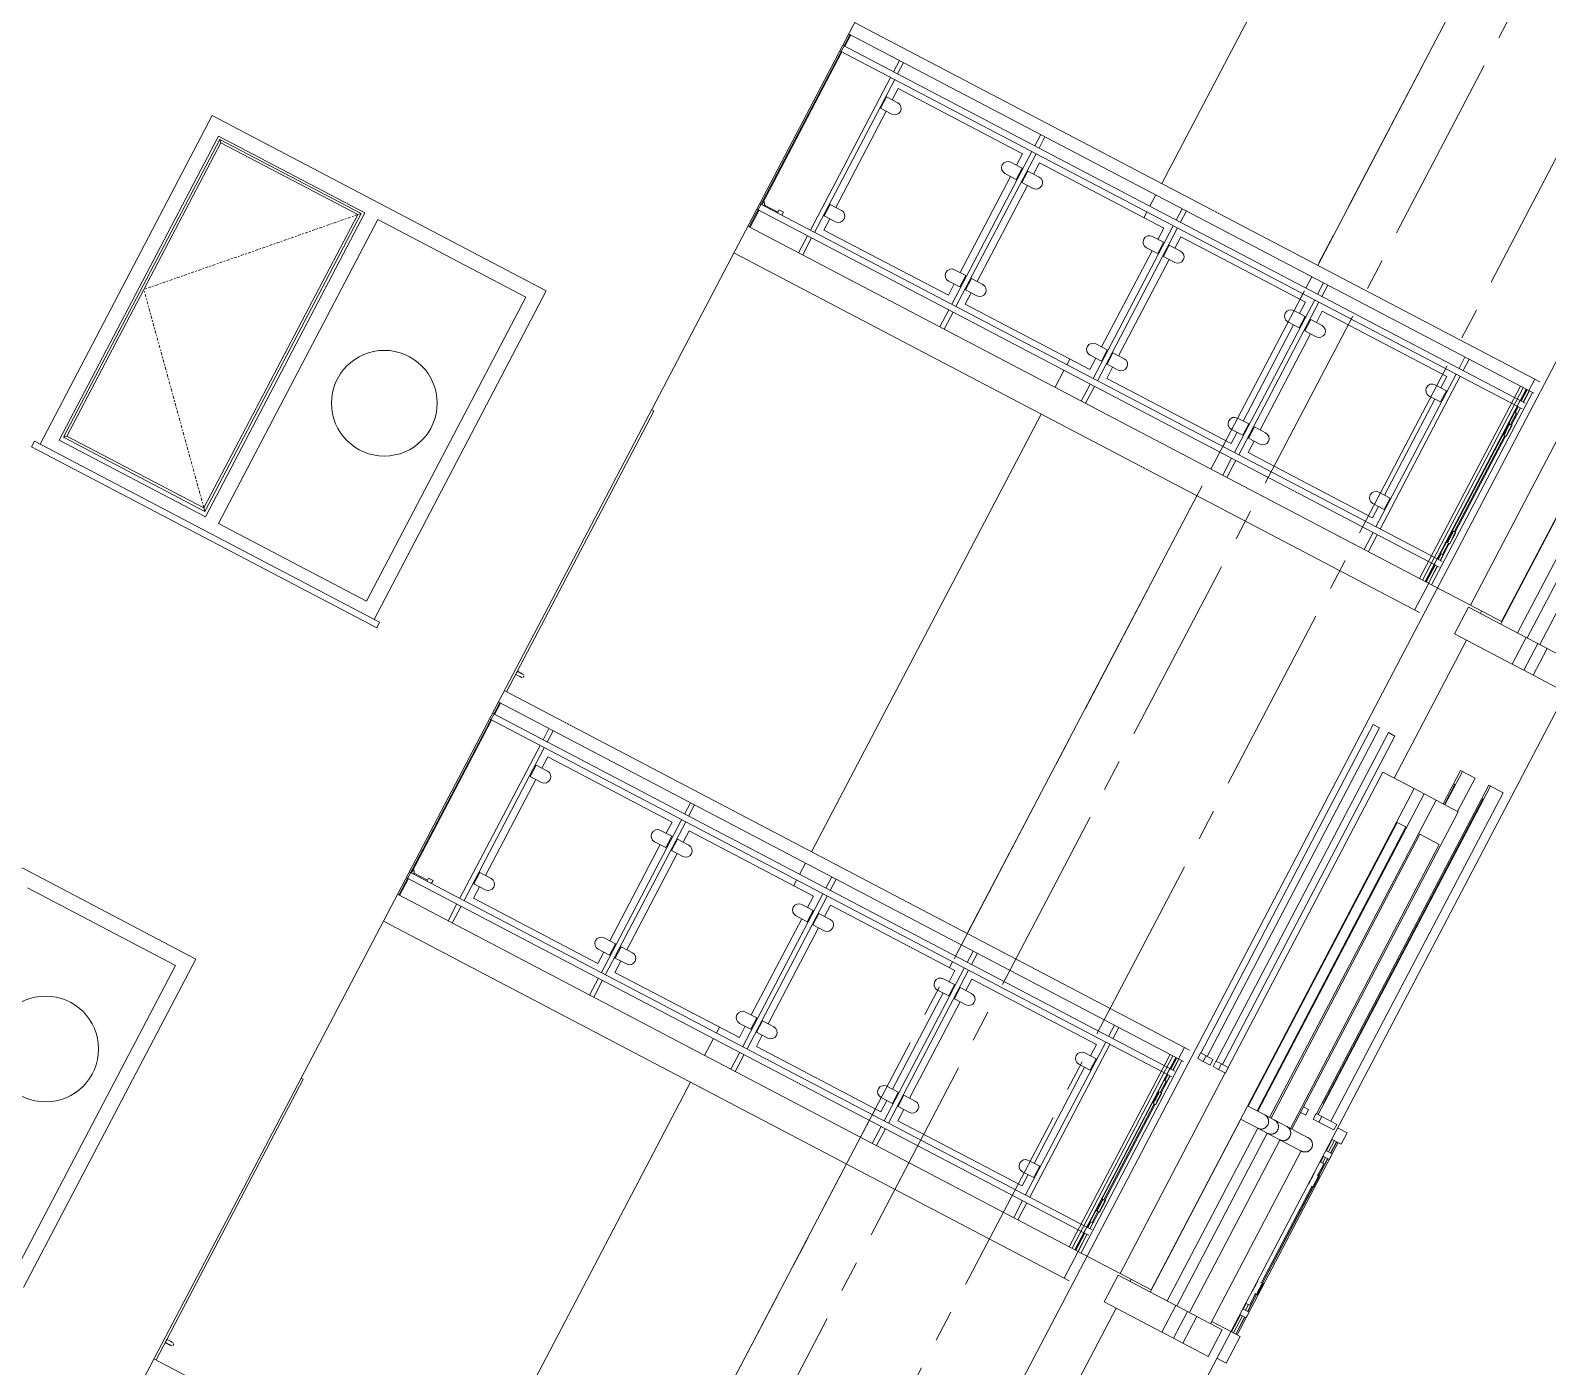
# Model space of a CAD drawing. Header units: millimetres. Extents: x 1373 to 40779, y 1939 to 6439.
# Drawn here: x 4291.3 to 4442.2, y 3747.5 to 3880.4 of the extents above; entities that cross this region are included whole.
import ezdxf

# ---------------------------------------------------------------- set-up
doc = ezdxf.new("R2010")
doc.units = ezdxf.units.MM
doc.linetypes.add('Center', pattern=[3, 1.2, -0.6, 0.6, -0.6])
doc.linetypes.add('IMPORT-CENTER2', pattern=[112.5, 75, -12.5, 12.5, -12.5])
for name, color, linetype, lineweight in [('A-DOOR', 31, 'Continuous', 18), ('A-DOOR-FRAM', 31, 'Continuous', 18), ('A-FLOR', 192, 'Continuous', 30), ('A-FLOR-HRAL', 11, 'Continuous', 18), ('A-GLAZ', 151, 'Continuous', 18), ('A-WALL', 20, 'Continuous', 9), ('HESAPLAMALAR', 2, 'Continuous', 30), ('S-COLS', 52, 'Continuous', 9), ('S-GRID', 252, 'IMPORT-CENTER2', 5)]:
    doc.layers.add(name, color=color, linetype=linetype, lineweight=lineweight)
doc.layers.add('Çember', color=7, linetype='Continuous')

# ---------------------------------------------------------------- blocks, each defined once
blk = doc.blocks.new('STB Stütze - rechteckig - 35-70-2060877-SOL YAN GÖRÜNÜŞ')
at = {"layer": 'S-COLS'}
for p, q in [((-435, 688), (-435, 491.44)), ((-365, 688), (-365, 491.44)), ((-435, 486.36), (-435, 481.28)), ((-365, 486.36), (-365, 481.28)), ((-435, 478.74), (-435, 476.2)), ((-365, 478.74), (-365, 476.2)), ((-435, 412.7), (-435, 410.16)), ((-365, 412.7), (-365, 410.16)), ((-435, 407.62), (-435, 400)), ((-365, 407.62), (-365, 400))]:
    blk.add_line(p, q, dxfattribs=at)
blk = doc.blocks.new('STB Stütze - rechteckig - 35-70-V42-SOL YAN GÖRÜNÜŞ')
at = {"layer": 'S-COLS'}
for p, q in [((-435, 688), (-435, 491.44)), ((-365, 688), (-365, 491.44)), ((-435, 486.36), (-435, 481.28)), ((-365, 486.36), (-365, 481.28)), ((-435, 478.74), (-435, 476.2)), ((-365, 478.74), (-365, 476.2)), ((-435, 412.7), (-435, 410.16)), ((-365, 412.7), (-365, 410.16)), ((-435, 407.62), (-435, 400)), ((-365, 407.62), (-365, 400))]:
    blk.add_line(p, q, dxfattribs=at)
blk = doc.blocks.new('STB Stütze - rechteckig - 35-70-2135510-SOL YAN GÖRÜNÜŞ')
at = {"layer": 'S-COLS'}
for p, q in [((-435, 988), (-435, 791.44)), ((-365, 988), (-365, 791.44)), ((-435, 786.36), (-435, 781.28)), ((-365, 786.36), (-365, 781.28)), ((-435, 778.74), (-435, 776.2)), ((-365, 778.74), (-365, 776.2)), ((-435, 712.7), (-435, 710.16)), ((-365, 712.7), (-365, 710.16)), ((-435, 707.62), (-435, 700)), ((-365, 707.62), (-365, 700))]:
    blk.add_line(p, q, dxfattribs=at)
blk = doc.blocks.new('STB Stütze - rechteckig - 35-70-V61-SOL YAN GÖRÜNÜŞ')
at = {"layer": 'S-COLS'}
for p, q in [((-435, 988), (-435, 791.44)), ((-365, 988), (-365, 791.44)), ((-435, 786.36), (-435, 781.28)), ((-365, 786.36), (-365, 781.28)), ((-435, 778.74), (-435, 776.2)), ((-365, 778.74), (-365, 776.2)), ((-435, 712.7), (-435, 710.16)), ((-365, 712.7), (-365, 710.16)), ((-435, 707.62), (-435, 700)), ((-365, 707.62), (-365, 700))]:
    blk.add_line(p, q, dxfattribs=at)
blk = doc.blocks.new('STB Stütze - rechteckig - 35-70-2138024-SOL YAN GÖRÜNÜŞ')
at = {"layer": 'S-COLS'}
for p, q in [((-435, 388), (-435, 191.44)), ((-365, 388), (-365, 191.44)), ((-435, 186.36), (-435, 181.28)), ((-365, 186.36), (-365, 181.28)), ((-435, 178.74), (-435, 176.2)), ((-365, 178.74), (-365, 176.2)), ((-435, 112.7), (-435, 110.16)), ((-365, 112.7), (-365, 110.16)), ((-435, 107.62), (-435, 100)), ((-365, 107.62), (-365, 100))]:
    blk.add_line(p, q, dxfattribs=at)
blk = doc.blocks.new('STB Stütze - rechteckig - 35-70-V80-SOL YAN GÖRÜNÜŞ')
at = {"layer": 'S-COLS'}
for p, q in [((-435, 388), (-435, 191.44)), ((-365, 388), (-365, 191.44)), ((-435, 186.36), (-435, 181.28)), ((-365, 186.36), (-365, 181.28)), ((-435, 178.74), (-435, 176.2)), ((-365, 178.74), (-365, 176.2)), ((-435, 112.7), (-435, 110.16)), ((-365, 112.7), (-365, 110.16)), ((-435, 107.62), (-435, 100)), ((-365, 107.62), (-365, 100))]:
    blk.add_line(p, q, dxfattribs=at)
blk = doc.blocks.new('A$Cdf2d3065')
at = {"layer": 'A-DOOR'}
for p, q in [((985.73, 1468.95), (983.73, 1468.95)), ((983.73, 1467.63), (983.73, 1468.95)), ((985.73, 1467.63), (985.73, 1468.95)), ((991.48, 1467.95), (985.73, 1467.95)), ((991.48, 1467.95), (991.5, 1467.95)), ((991.48, 1467.69), (991.48, 1467.95)), ((991.5, 1467.95), (991.53, 1467.96)), ((991.53, 1467.96), (991.55, 1467.96)), ((991.55, 1467.96), (991.57, 1467.96)), ((991.57, 1467.96), (991.59, 1467.97)), ((991.59, 1467.97), (991.61, 1467.98)), ((991.61, 1467.98), (991.62, 1467.99)), ((991.62, 1467.99), (991.64, 1467.99)), ((991.64, 1467.99), (991.66, 1468)), ((991.66, 1468), (991.68, 1468.01)), ((991.68, 1468.01), (991.7, 1468.02)), ((991.7, 1468.02), (991.72, 1468.03)), ((991.72, 1468.03), (991.73, 1468.05)), ((991.73, 1468.05), (991.75, 1468.06)), ((991.75, 1468.06), (991.77, 1468.07)), ((991.77, 1468.07), (991.78, 1468.09)), ((991.78, 1468.09), (991.8, 1468.1)), ((991.8, 1468.1), (991.81, 1468.12)), ((991.81, 1468.12), (991.82, 1468.13)), ((991.82, 1468.13), (991.84, 1468.15)), ((991.84, 1468.15), (991.85, 1468.16)), ((991.85, 1468.16), (991.86, 1468.18)), ((991.86, 1468.18), (991.87, 1468.2)), ((991.87, 1468.2), (991.88, 1468.22)), ((991.88, 1468.22), (991.89, 1468.23)), ((991.89, 1468.23), (991.9, 1468.25)), ((991.9, 1468.25), (991.94, 1468.33)), ((991.9, 1468.25), (991.9, 1468.25)), ((991.9, 1468.25), (991.9, 1467.62)), ((991.94, 1468.33), (991.97, 1468.4)), ((991.97, 1468.4), (992.01, 1468.47)), ((992.01, 1468.47), (992.05, 1468.54)), ((992.05, 1468.54), (992.1, 1468.6)), ((992.1, 1468.6), (992.15, 1468.67)), ((992.15, 1468.67), (992.2, 1468.73)), ((992.2, 1468.73), (992.25, 1468.79)), ((992.25, 1468.79), (992.3, 1468.85)), ((992.3, 1468.85), (992.36, 1468.9)), ((992.36, 1468.9), (992.42, 1468.96)), ((992.42, 1468.96), (992.48, 1469.01)), ((992.48, 1469.01), (992.54, 1469.06)), ((992.54, 1469.06), (992.61, 1469.1)), ((992.61, 1469.1), (992.68, 1469.15)), ((992.68, 1469.15), (992.75, 1469.19)), ((990.14, 1258.15), (990.13, 1258.15)), ((990.13, 1258.15), (990.13, 1258.15)), ((990.13, 1256.75), (990.13, 1256.75)), ((990.13, 1256.75), (990.14, 1256.75)), ((990.15, 1258.15), (990.14, 1258.15)), ((990.14, 1258.15), (990.14, 1258.15)), ((990.14, 1256.75), (990.14, 1256.75)), ((990.14, 1256.75), (990.15, 1256.75)), ((990.16, 1258.15), (990.15, 1258.15)), ((990.15, 1258.15), (990.15, 1258.15)), ((990.15, 1256.75), (990.15, 1256.75)), ((990.15, 1256.75), (990.16, 1256.75)), ((990.17, 1258.15), (990.16, 1258.15)), ((990.16, 1256.75), (990.17, 1256.75)), ((990.19, 1258.15), (990.17, 1258.15)), ((990.17, 1256.75), (990.18, 1256.75)), ((990.18, 1256.75), (990.2, 1256.75)), ((990.2, 1258.15), (990.19, 1258.15)), ((990.22, 1258.15), (990.2, 1258.15)), ((990.2, 1256.75), (990.21, 1256.75)), ((990.21, 1256.75), (990.23, 1256.75)), ((990.23, 1258.15), (990.22, 1258.15)), ((990.25, 1258.15), (990.23, 1258.15)), ((990.23, 1256.75), (990.25, 1256.75)), ((990.27, 1258.15), (990.25, 1258.15)), ((990.25, 1256.75), (990.26, 1256.75)), ((990.26, 1256.75), (990.29, 1256.75)), ((990.29, 1258.15), (990.27, 1258.15)), ((990.31, 1258.15), (990.29, 1258.15)), ((990.29, 1256.75), (990.31, 1256.75)), ((990.34, 1258.15), (990.31, 1258.15)), ((990.31, 1256.75), (990.33, 1256.75)), ((990.33, 1256.75), (990.35, 1256.75)), ((990.36, 1258.15), (990.34, 1258.15)), ((990.35, 1256.75), (990.38, 1256.75)), ((990.39, 1258.15), (990.36, 1258.15)), ((990.38, 1256.75), (990.41, 1256.75)), ((990.42, 1258.15), (990.39, 1258.15)), ((990.41, 1256.75), (990.44, 1256.75)), ((990.44, 1258.15), (990.42, 1258.15)), ((990.47, 1258.15), (990.44, 1258.15)), ((990.44, 1256.75), (990.46, 1256.75)), ((990.46, 1256.75), (990.5, 1256.75)), ((990.5, 1258.15), (990.47, 1258.15)), ((990.54, 1258.15), (990.5, 1258.15)), ((990.5, 1256.75), (990.53, 1256.75)), ((990.53, 1256.75), (990.56, 1256.75)), ((990.57, 1258.15), (990.54, 1258.15)), ((990.56, 1256.75), (990.59, 1256.75)), ((990.6, 1258.15), (990.57, 1258.15)), ((990.59, 1256.75), (990.63, 1256.75)), ((990.64, 1258.15), (990.6, 1258.15)), ((990.63, 1256.75), (990.66, 1256.75)), ((990.67, 1258.15), (990.64, 1258.15)), ((990.66, 1256.75), (990.7, 1256.75)), ((990.71, 1258.15), (990.67, 1258.15)), ((990.7, 1256.75), (990.73, 1256.75)), ((990.74, 1258.15), (990.71, 1258.15)), ((990.73, 1256.75), (990.77, 1256.75)), ((990.78, 1258.15), (990.74, 1258.15)), ((990.77, 1256.75), (990.81, 1256.75)), ((990.82, 1258.15), (990.78, 1258.15)), ((990.81, 1256.75), (990.85, 1256.75)), ((990.86, 1258.15), (990.82, 1258.15)), ((990.85, 1256.75), (990.88, 1256.75)), ((990.89, 1258.15), (990.86, 1258.15)), ((990.88, 1256.75), (990.92, 1256.75)), ((990.93, 1258.15), (990.89, 1258.15)), ((990.92, 1256.75), (990.96, 1256.75)), ((990.97, 1258.15), (990.93, 1258.15)), ((990.96, 1256.75), (991, 1256.75)), ((991.01, 1258.15), (990.97, 1258.15)), ((991, 1256.75), (991.04, 1256.75)), ((991.05, 1258.15), (991.01, 1258.15)), ((991.04, 1256.75), (991.08, 1256.75)), ((991.09, 1258.15), (991.05, 1258.15)), ((991.08, 1256.75), (991.12, 1256.75)), ((991.13, 1258.15), (991.09, 1258.15)), ((991.12, 1256.75), (991.13, 1256.75)), ((992.63, 1258.15), (991.13, 1258.15)), ((991.13, 1256.75), (992.63, 1256.75)), ((992.63, 1258.67), (992.63, 1257.45)), ((992.63, 1257.45), (992.63, 1256.23)), ((985.73, 1168.95), (983.73, 1168.95)), ((983.73, 1167.63), (983.73, 1168.95)), ((985.73, 1167.63), (985.73, 1168.95)), ((991.48, 1167.95), (985.73, 1167.95)), ((991.48, 1167.95), (991.5, 1167.95)), ((991.48, 1167.69), (991.48, 1167.95)), ((991.5, 1167.95), (991.53, 1167.96)), ((991.53, 1167.96), (991.55, 1167.96)), ((991.55, 1167.96), (991.57, 1167.96)), ((991.57, 1167.96), (991.59, 1167.97)), ((991.59, 1167.97), (991.61, 1167.98)), ((991.61, 1167.98), (991.62, 1167.99)), ((991.62, 1167.99), (991.64, 1167.99)), ((991.64, 1167.99), (991.66, 1168)), ((991.66, 1168), (991.68, 1168.01)), ((991.68, 1168.01), (991.7, 1168.02)), ((991.7, 1168.02), (991.72, 1168.03)), ((991.72, 1168.03), (991.73, 1168.05)), ((991.73, 1168.05), (991.75, 1168.06)), ((991.75, 1168.06), (991.77, 1168.07)), ((991.77, 1168.07), (991.78, 1168.09)), ((991.78, 1168.09), (991.8, 1168.1)), ((991.8, 1168.1), (991.81, 1168.12)), ((991.81, 1168.12), (991.82, 1168.13)), ((991.82, 1168.13), (991.84, 1168.15)), ((991.84, 1168.15), (991.85, 1168.16)), ((991.85, 1168.16), (991.86, 1168.18)), ((991.86, 1168.18), (991.87, 1168.2)), ((991.87, 1168.2), (991.88, 1168.22)), ((991.88, 1168.22), (991.89, 1168.23)), ((991.89, 1168.23), (991.9, 1168.25)), ((991.9, 1168.25), (991.94, 1168.33)), ((991.9, 1168.25), (991.9, 1168.25)), ((991.9, 1168.25), (991.9, 1167.62)), ((991.94, 1168.33), (991.97, 1168.4)), ((991.97, 1168.4), (992.01, 1168.47)), ((992.01, 1168.47), (992.05, 1168.54)), ((992.05, 1168.54), (992.1, 1168.6)), ((992.1, 1168.6), (992.15, 1168.67)), ((992.15, 1168.67), (992.2, 1168.73)), ((992.2, 1168.73), (992.25, 1168.79)), ((992.25, 1168.79), (992.3, 1168.85)), ((992.3, 1168.85), (992.36, 1168.9)), ((992.36, 1168.9), (992.42, 1168.96)), ((992.42, 1168.96), (992.48, 1169.01)), ((992.48, 1169.01), (992.54, 1169.06)), ((992.54, 1169.06), (992.61, 1169.1)), ((992.61, 1169.1), (992.68, 1169.15)), ((992.68, 1169.15), (992.75, 1169.19)), ((990.14, 958.15), (990.13, 958.15)), ((990.13, 958.15), (990.13, 958.15)), ((990.13, 956.75), (990.13, 956.75)), ((990.13, 956.75), (990.14, 956.75)), ((990.15, 958.15), (990.14, 958.15)), ((990.14, 958.15), (990.14, 958.15)), ((990.14, 956.75), (990.14, 956.75)), ((990.14, 956.75), (990.15, 956.75)), ((990.16, 958.15), (990.15, 958.15)), ((990.15, 958.15), (990.15, 958.15)), ((990.15, 956.75), (990.15, 956.75)), ((990.15, 956.75), (990.16, 956.75)), ((990.17, 958.15), (990.16, 958.15)), ((990.16, 956.75), (990.17, 956.75)), ((990.19, 958.15), (990.17, 958.15)), ((990.17, 956.75), (990.18, 956.75)), ((990.18, 956.75), (990.2, 956.75)), ((990.2, 958.15), (990.19, 958.15)), ((990.22, 958.15), (990.2, 958.15)), ((990.2, 956.75), (990.21, 956.75)), ((990.21, 956.75), (990.23, 956.75)), ((990.23, 958.15), (990.22, 958.15)), ((990.25, 958.15), (990.23, 958.15)), ((990.23, 956.75), (990.25, 956.75)), ((990.27, 958.15), (990.25, 958.15)), ((990.25, 956.75), (990.26, 956.75)), ((990.26, 956.75), (990.29, 956.75)), ((990.29, 958.15), (990.27, 958.15)), ((990.31, 958.15), (990.29, 958.15)), ((990.29, 956.75), (990.31, 956.75)), ((990.34, 958.15), (990.31, 958.15)), ((990.31, 956.75), (990.33, 956.75)), ((990.33, 956.75), (990.35, 956.75)), ((990.36, 958.15), (990.34, 958.15)), ((990.35, 956.75), (990.38, 956.75)), ((990.39, 958.15), (990.36, 958.15)), ((990.38, 956.75), (990.41, 956.75)), ((990.42, 958.15), (990.39, 958.15)), ((990.41, 956.75), (990.44, 956.75)), ((990.44, 958.15), (990.42, 958.15)), ((990.47, 958.15), (990.44, 958.15)), ((990.44, 956.75), (990.46, 956.75)), ((990.46, 956.75), (990.5, 956.75)), ((990.5, 958.15), (990.47, 958.15)), ((990.54, 958.15), (990.5, 958.15)), ((990.5, 956.75), (990.53, 956.75)), ((990.53, 956.75), (990.56, 956.75)), ((990.57, 958.15), (990.54, 958.15)), ((990.56, 956.75), (990.59, 956.75)), ((990.6, 958.15), (990.57, 958.15)), ((990.59, 956.75), (990.63, 956.75)), ((990.64, 958.15), (990.6, 958.15)), ((990.63, 956.75), (990.66, 956.75)), ((990.67, 958.15), (990.64, 958.15)), ((990.66, 956.75), (990.7, 956.75)), ((990.71, 958.15), (990.67, 958.15)), ((990.7, 956.75), (990.73, 956.75)), ((990.74, 958.15), (990.71, 958.15)), ((990.73, 956.75), (990.77, 956.75)), ((990.78, 958.15), (990.74, 958.15)), ((990.77, 956.75), (990.81, 956.75)), ((990.82, 958.15), (990.78, 958.15)), ((990.81, 956.75), (990.85, 956.75)), ((990.86, 958.15), (990.82, 958.15)), ((990.85, 956.75), (990.88, 956.75)), ((990.89, 958.15), (990.86, 958.15)), ((990.88, 956.75), (990.92, 956.75)), ((990.93, 958.15), (990.89, 958.15)), ((990.92, 956.75), (990.96, 956.75)), ((990.97, 958.15), (990.93, 958.15)), ((990.96, 956.75), (991, 956.75)), ((991.01, 958.15), (990.97, 958.15)), ((991, 956.75), (991.04, 956.75)), ((991.05, 958.15), (991.01, 958.15)), ((991.04, 956.75), (991.08, 956.75)), ((991.09, 958.15), (991.05, 958.15)), ((991.08, 956.75), (991.12, 956.75)), ((991.13, 958.15), (991.09, 958.15)), ((991.12, 956.75), (991.13, 956.75)), ((992.63, 958.15), (991.13, 958.15)), ((991.13, 956.75), (992.63, 956.75)), ((992.63, 958.67), (992.63, 957.45)), ((992.63, 957.45), (992.63, 956.23))]:
    blk.add_line(p, q, dxfattribs=at)
for centre, start, end in [((990.13, 1257.45), 150, 180), ((990.13, 1257.45), 180, 210), ((990.13, 1257.45), 75, 120), ((990.13, 1257.45), 240, 285), ((990.13, 957.45), 150, 180), ((990.13, 957.45), 180, 210), ((990.13, 957.45), 75, 120), ((990.13, 957.45), 240, 285)]:
    blk.add_arc(centre, 0.7, start, end, dxfattribs=at)
at = {"layer": 'A-DOOR-FRAM'}
for p, q in [((992.73, 1538.73), (992.73, 1543.81)), ((992.73, 1467.61), (992.73, 1536.19)), ((992.73, 1457.45), (992.73, 1465.07)), ((992.73, 1248.89), (992.73, 1374.95)), ((993.73, 1374.95), (992.73, 1374.95)), ((992.73, 1238.73), (992.73, 1243.81)), ((992.73, 1167.61), (992.73, 1236.19)), ((992.73, 1157.45), (992.73, 1165.07)), ((992.73, 948.89), (992.73, 1074.95)), ((993.73, 1074.95), (992.73, 1074.95))]:
    blk.add_line(p, q, dxfattribs=at)
at = {"layer": 'A-FLOR', "color": 1, "lineweight": 20}
for p, q in [((685.76, 1457.45), (993.73, 1457.45)), ((687.98, 1457.45), (687.98, 1445.45)), ((993.73, 1445.45), (685.76, 1445.45)), ((615.21, 1157.45), (619.49, 1157.45)), ((615.21, 1157.45), (615.21, 1145.45)), ((685.76, 1157.45), (993.73, 1157.45)), ((687.98, 1157.45), (687.98, 1145.45)), ((619.49, 1145.45), (615.21, 1145.45)), ((993.73, 1145.45), (685.76, 1145.45))]:
    blk.add_line(p, q, dxfattribs=at)
at = {"layer": 'A-FLOR-HRAL'}
for p, q in [((686.01, 1548.89), (688.28, 1548.89)), ((688.28, 1543.81), (688.28, 1548.89)), ((688.28, 1548.89), (993.73, 1548.89)), ((686.01, 1543.81), (688.28, 1543.81)), ((686.7, 1457.45), (686.7, 1543.81)), ((687.28, 1538.73), (689.5, 1538.73)), ((688.06, 1543.81), (688.06, 1538.73)), ((688.1, 1538.73), (688.1, 1543.81)), ((688.28, 1543.81), (993.73, 1543.81)), ((689.31, 1543.81), (689.31, 1538.73)), ((689.35, 1538.73), (689.35, 1543.81)), ((689.5, 1457.45), (689.5, 1543.81)), ((689.52, 1536.19), (689.52, 1538.73)), ((689.52, 1538.73), (993.73, 1538.73)), ((690.79, 1457.45), (690.79, 1543.81)), ((692.04, 1543.81), (692.04, 1457.45)), ((715.07, 1543.81), (715.07, 1538.73)), ((716.97, 1538.73), (716.97, 1543.81)), ((778.57, 1543.81), (778.57, 1538.73)), ((780.47, 1538.73), (780.47, 1543.81)), ((842.07, 1543.81), (842.07, 1538.73)), ((843.97, 1538.73), (843.97, 1543.81)), ((905.57, 1543.81), (905.57, 1538.73)), ((907.47, 1538.73), (907.47, 1543.81)), ((969.07, 1543.81), (969.07, 1538.73)), ((970.97, 1538.73), (970.97, 1543.81)), ((993.05, 1457.45), (993.05, 1543.81)), ((687.28, 1536.19), (689.5, 1536.19)), ((688.06, 1536.19), (688.06, 1528.57)), ((688.1, 1528.57), (688.1, 1536.19)), ((688.47, 1533.65), (689.31, 1533.65)), ((688.47, 1528.57), (688.47, 1533.65)), ((689.31, 1536.19), (689.31, 1467.61)), ((689.35, 1467.61), (689.35, 1536.19)), ((689.52, 1536.19), (993.73, 1536.19)), ((715.07, 1536.19), (715.07, 1467.61)), ((716.97, 1467.61), (716.97, 1536.19)), ((719.83, 1533.65), (775.71, 1533.65)), ((719.83, 1528.57), (719.83, 1533.65)), ((775.71, 1533.65), (775.71, 1528.57)), ((778.57, 1536.19), (778.57, 1467.61)), ((780.47, 1467.61), (780.47, 1536.19)), ((783.33, 1533.65), (839.21, 1533.65)), ((783.33, 1528.57), (783.33, 1533.65)), ((839.21, 1533.65), (839.21, 1528.57)), ((842.07, 1536.19), (842.07, 1467.61)), ((843.97, 1467.61), (843.97, 1536.19)), ((846.83, 1533.65), (902.71, 1533.65)), ((846.83, 1528.57), (846.83, 1533.65)), ((902.71, 1533.65), (902.71, 1528.57)), ((905.57, 1536.19), (905.57, 1467.61)), ((907.47, 1467.61), (907.47, 1536.19)), ((910.33, 1533.65), (966.21, 1533.65)), ((910.33, 1528.57), (910.33, 1533.65)), ((966.21, 1533.65), (966.21, 1528.57)), ((969.07, 1536.19), (969.07, 1467.61)), ((970.97, 1467.61), (970.97, 1536.19)), ((687.79, 1523.49), (687.79, 1528.57)), ((687.79, 1528.57), (687.89, 1528.57)), ((687.89, 1528.57), (688.57, 1528.57)), ((688.89, 1528.57), (688.99, 1528.57)), ((688.99, 1528.57), (688.99, 1523.49)), ((689.31, 1528.57), (688.99, 1528.57)), ((717.29, 1523.49), (717.29, 1528.57)), ((717.29, 1528.57), (722.37, 1528.57)), ((773.17, 1528.57), (778.25, 1528.57)), ((778.25, 1528.57), (778.25, 1523.49)), ((780.79, 1523.49), (780.79, 1528.57)), ((780.79, 1528.57), (785.87, 1528.57)), ((836.67, 1528.57), (841.75, 1528.57)), ((841.75, 1528.57), (841.75, 1523.49)), ((844.29, 1523.49), (844.29, 1528.57)), ((844.29, 1528.57), (849.37, 1528.57)), ((900.17, 1528.57), (905.25, 1528.57)), ((905.25, 1528.57), (905.25, 1523.49)), ((907.79, 1523.49), (907.79, 1528.57)), ((907.79, 1528.57), (912.87, 1528.57)), ((963.67, 1528.57), (968.75, 1528.57)), ((968.75, 1528.57), (968.75, 1523.49)), ((687.89, 1523.49), (687.79, 1523.49)), ((688.57, 1523.49), (687.89, 1523.49)), ((688.06, 1523.5), (688.06, 1480.31)), ((688.1, 1480.31), (688.1, 1523.5)), ((688.47, 1480.31), (688.47, 1523.49)), ((688.99, 1523.49), (688.89, 1523.49)), ((689.31, 1523.49), (688.99, 1523.49)), ((722.37, 1523.49), (717.29, 1523.49)), ((719.83, 1480.31), (719.83, 1523.49)), ((778.25, 1523.49), (773.17, 1523.49)), ((775.71, 1523.49), (775.71, 1480.31)), ((785.87, 1523.49), (780.79, 1523.49)), ((783.33, 1480.31), (783.33, 1523.49)), ((841.75, 1523.49), (836.67, 1523.49)), ((839.21, 1523.49), (839.21, 1480.31)), ((849.37, 1523.49), (844.29, 1523.49)), ((846.83, 1480.31), (846.83, 1523.49)), ((905.25, 1523.49), (900.17, 1523.49)), ((902.71, 1523.49), (902.71, 1480.31)), ((912.87, 1523.49), (907.79, 1523.49)), ((910.33, 1480.31), (910.33, 1523.49)), ((968.75, 1523.49), (963.67, 1523.49)), ((966.21, 1523.49), (966.21, 1480.31)), ((687.79, 1475.23), (687.79, 1480.31)), ((687.79, 1480.31), (687.89, 1480.31)), ((687.89, 1480.31), (688.57, 1480.31)), ((688.89, 1480.31), (688.99, 1480.31)), ((688.99, 1480.31), (688.99, 1475.23)), ((689.31, 1480.31), (688.99, 1480.31)), ((717.29, 1475.23), (717.29, 1480.31)), ((717.29, 1480.31), (722.37, 1480.31)), ((773.17, 1480.31), (778.25, 1480.31)), ((778.25, 1480.31), (778.25, 1475.23)), ((780.79, 1475.23), (780.79, 1480.31)), ((780.79, 1480.31), (785.87, 1480.31)), ((836.67, 1480.31), (841.75, 1480.31)), ((841.75, 1480.31), (841.75, 1475.23)), ((844.29, 1475.23), (844.29, 1480.31)), ((844.29, 1480.31), (849.37, 1480.31)), ((900.17, 1480.31), (905.25, 1480.31)), ((905.25, 1480.31), (905.25, 1475.23)), ((907.79, 1475.23), (907.79, 1480.31)), ((907.79, 1480.31), (912.87, 1480.31)), ((963.67, 1480.31), (968.75, 1480.31)), ((968.75, 1480.31), (968.75, 1475.23)), ((687.89, 1475.23), (687.79, 1475.23)), ((688.57, 1475.23), (687.89, 1475.23)), ((688.06, 1475.24), (688.06, 1467.61)), ((688.1, 1467.61), (688.1, 1475.24)), ((688.47, 1470.15), (688.47, 1475.23)), ((688.99, 1475.23), (688.89, 1475.23)), ((689.31, 1475.23), (688.99, 1475.23)), ((722.37, 1475.23), (717.29, 1475.23)), ((719.83, 1470.15), (719.83, 1475.23)), ((778.25, 1475.23), (773.17, 1475.23)), ((775.71, 1475.23), (775.71, 1470.15)), ((785.87, 1475.23), (780.79, 1475.23)), ((783.33, 1470.15), (783.33, 1475.23)), ((841.75, 1475.23), (836.67, 1475.23)), ((839.21, 1475.23), (839.21, 1470.15)), ((849.37, 1475.23), (844.29, 1475.23)), ((846.83, 1470.15), (846.83, 1475.23)), ((905.25, 1475.23), (900.17, 1475.23)), ((902.71, 1475.23), (902.71, 1470.15)), ((912.87, 1475.23), (907.79, 1475.23)), ((910.33, 1470.15), (910.33, 1475.23)), ((968.75, 1475.23), (963.67, 1475.23)), ((966.21, 1475.23), (966.21, 1470.15)), ((687.28, 1467.61), (689.52, 1467.61)), ((689.31, 1470.15), (688.47, 1470.15)), ((689.52, 1465.07), (689.52, 1467.61)), ((689.52, 1467.61), (993.73, 1467.61)), ((775.71, 1470.15), (719.83, 1470.15)), ((839.21, 1470.15), (783.33, 1470.15)), ((902.71, 1470.15), (846.83, 1470.15)), ((966.21, 1470.15), (910.33, 1470.15)), ((687.28, 1465.07), (689.51, 1465.07)), ((688.06, 1465.07), (688.06, 1457.45)), ((688.1, 1457.45), (688.1, 1465.07)), ((689.31, 1465.07), (689.31, 1457.45)), ((689.35, 1457.45), (689.35, 1465.07)), ((689.52, 1465.07), (993.73, 1465.07)), ((715.07, 1465.07), (715.07, 1457.45)), ((716.97, 1457.45), (716.97, 1465.07)), ((778.57, 1465.07), (778.57, 1457.45)), ((780.47, 1457.45), (780.47, 1465.07)), ((842.07, 1465.07), (842.07, 1457.45)), ((843.97, 1457.45), (843.97, 1465.07)), ((905.57, 1465.07), (905.57, 1457.45)), ((907.47, 1457.45), (907.47, 1465.07)), ((969.07, 1465.07), (969.07, 1457.45)), ((970.97, 1457.45), (970.97, 1465.07)), ((615.21, 1248.89), (619.49, 1248.89)), ((615.21, 1248.89), (615.21, 1243.81)), ((615.21, 1243.81), (619.49, 1243.81)), ((616.58, 1243.81), (616.58, 1157.45)), ((617.21, 1238.73), (617.21, 1243.81)), ((617.29, 1243.81), (617.29, 1238.73)), ((619.2, 1238.73), (619.2, 1243.81)), ((686.01, 1248.89), (688.28, 1248.89)), ((686.01, 1243.81), (688.28, 1243.81)), ((686.7, 1157.45), (686.7, 1243.81)), ((688.06, 1243.81), (688.06, 1238.73)), ((688.1, 1238.73), (688.1, 1243.81)), ((688.28, 1243.81), (688.28, 1248.89)), ((688.28, 1248.89), (993.73, 1248.89)), ((688.28, 1243.81), (993.73, 1243.81)), ((689.31, 1243.81), (689.31, 1238.73)), ((689.35, 1238.73), (689.35, 1243.81)), ((689.5, 1157.45), (689.5, 1243.81)), ((690.79, 1157.45), (690.79, 1243.81)), ((692.04, 1243.81), (692.04, 1157.45)), ((715.07, 1243.81), (715.07, 1238.73)), ((716.97, 1238.73), (716.97, 1243.81)), ((778.57, 1243.81), (778.57, 1238.73)), ((780.47, 1238.73), (780.47, 1243.81)), ((842.07, 1243.81), (842.07, 1238.73)), ((843.97, 1238.73), (843.97, 1243.81)), ((905.57, 1243.81), (905.57, 1238.73)), ((907.47, 1238.73), (907.47, 1243.81)), ((969.07, 1243.81), (969.07, 1238.73)), ((970.97, 1238.73), (970.97, 1243.81)), ((993.05, 1157.45), (993.05, 1243.81)), ((616.53, 1238.73), (619.49, 1238.73)), ((616.53, 1238.73), (616.53, 1236.19)), ((687.28, 1238.73), (689.5, 1238.73)), ((689.52, 1236.19), (689.52, 1238.73)), ((689.52, 1238.73), (993.73, 1238.73)), ((616.53, 1236.19), (619.49, 1236.19)), ((617.21, 1228.57), (617.21, 1236.19)), ((617.29, 1236.19), (617.29, 1228.57)), ((619.49, 1233.65), (617.73, 1233.65)), ((617.73, 1233.65), (617.73, 1228.57)), ((619.2, 1233.65), (619.2, 1236.19)), ((687.28, 1236.19), (689.5, 1236.19)), ((688.06, 1236.19), (688.06, 1228.57)), ((688.1, 1228.57), (688.1, 1236.19)), ((688.47, 1233.65), (689.31, 1233.65)), ((688.47, 1228.57), (688.47, 1233.65)), ((689.31, 1236.19), (689.31, 1167.61)), ((689.35, 1167.61), (689.35, 1236.19)), ((689.52, 1236.19), (993.73, 1236.19)), ((715.07, 1236.19), (715.07, 1167.61)), ((716.97, 1167.61), (716.97, 1236.19)), ((719.83, 1233.65), (775.71, 1233.65)), ((719.83, 1228.57), (719.83, 1233.65)), ((775.71, 1233.65), (775.71, 1228.57)), ((778.57, 1236.19), (778.57, 1167.61)), ((780.47, 1167.61), (780.47, 1236.19)), ((783.33, 1233.65), (839.21, 1233.65)), ((783.33, 1228.57), (783.33, 1233.65)), ((839.21, 1233.65), (839.21, 1228.57)), ((842.07, 1236.19), (842.07, 1167.61)), ((843.97, 1167.61), (843.97, 1236.19)), ((846.83, 1233.65), (902.71, 1233.65)), ((846.83, 1228.57), (846.83, 1233.65)), ((902.71, 1233.65), (902.71, 1228.57)), ((905.57, 1236.19), (905.57, 1167.61)), ((907.47, 1167.61), (907.47, 1236.19)), ((910.33, 1233.65), (966.21, 1233.65)), ((910.33, 1228.57), (910.33, 1233.65)), ((966.21, 1233.65), (966.21, 1228.57)), ((969.07, 1236.19), (969.07, 1167.61)), ((970.97, 1167.61), (970.97, 1236.19)), ((617.21, 1228.57), (616.99, 1228.57)), ((616.99, 1228.57), (616.99, 1223.49)), ((617.96, 1228.57), (617.21, 1228.57)), ((617.29, 1227.83), (617.29, 1227.47)), ((687.79, 1223.49), (687.79, 1228.57)), ((687.79, 1228.57), (687.89, 1228.57)), ((687.89, 1228.57), (688.57, 1228.57)), ((688.89, 1228.57), (688.99, 1228.57)), ((688.99, 1228.57), (688.99, 1223.49)), ((689.31, 1228.57), (688.99, 1228.57)), ((717.29, 1223.49), (717.29, 1228.57)), ((717.29, 1228.57), (722.37, 1228.57)), ((773.17, 1228.57), (778.25, 1228.57)), ((778.25, 1228.57), (778.25, 1223.49)), ((780.79, 1223.49), (780.79, 1228.57)), ((780.79, 1228.57), (785.87, 1228.57)), ((836.67, 1228.57), (841.75, 1228.57)), ((841.75, 1228.57), (841.75, 1223.49)), ((844.29, 1223.49), (844.29, 1228.57)), ((844.29, 1228.57), (849.37, 1228.57)), ((900.17, 1228.57), (905.25, 1228.57)), ((905.25, 1228.57), (905.25, 1223.49)), ((907.79, 1223.49), (907.79, 1228.57)), ((907.79, 1228.57), (912.87, 1228.57)), ((963.67, 1228.57), (968.75, 1228.57)), ((968.75, 1228.57), (968.75, 1223.49)), ((616.99, 1223.49), (617.21, 1223.49)), ((617.21, 1180.31), (617.21, 1223.49)), ((617.21, 1223.49), (617.96, 1223.49)), ((617.29, 1223.49), (617.29, 1180.31)), ((617.73, 1223.49), (617.73, 1180.31)), ((687.89, 1223.49), (687.79, 1223.49)), ((688.57, 1223.49), (687.89, 1223.49)), ((688.06, 1223.5), (688.06, 1180.31)), ((688.1, 1180.31), (688.1, 1223.5)), ((688.47, 1180.31), (688.47, 1223.49)), ((688.99, 1223.49), (688.89, 1223.49)), ((689.31, 1223.49), (688.99, 1223.49)), ((722.37, 1223.49), (717.29, 1223.49)), ((719.83, 1180.31), (719.83, 1223.49)), ((778.25, 1223.49), (773.17, 1223.49)), ((775.71, 1223.49), (775.71, 1180.31)), ((785.87, 1223.49), (780.79, 1223.49)), ((783.33, 1180.31), (783.33, 1223.49)), ((841.75, 1223.49), (836.67, 1223.49)), ((839.21, 1223.49), (839.21, 1180.31)), ((849.37, 1223.49), (844.29, 1223.49)), ((846.83, 1180.31), (846.83, 1223.49)), ((905.25, 1223.49), (900.17, 1223.49)), ((902.71, 1223.49), (902.71, 1180.31)), ((912.87, 1223.49), (907.79, 1223.49)), ((910.33, 1180.31), (910.33, 1223.49)), ((968.75, 1223.49), (963.67, 1223.49)), ((966.21, 1223.49), (966.21, 1180.31)), ((617.21, 1180.31), (616.99, 1180.31)), ((616.99, 1180.31), (616.99, 1175.23)), ((617.96, 1180.31), (617.21, 1180.31)), ((617.29, 1179.57), (617.29, 1178.85)), ((687.79, 1175.23), (687.79, 1180.31)), ((687.79, 1180.31), (687.89, 1180.31)), ((687.89, 1180.31), (688.57, 1180.31)), ((688.89, 1180.31), (688.99, 1180.31)), ((688.99, 1180.31), (688.99, 1175.23)), ((689.31, 1180.31), (688.99, 1180.31)), ((717.29, 1175.23), (717.29, 1180.31)), ((717.29, 1180.31), (722.37, 1180.31)), ((773.17, 1180.31), (778.25, 1180.31)), ((778.25, 1180.31), (778.25, 1175.23)), ((780.79, 1175.23), (780.79, 1180.31)), ((780.79, 1180.31), (785.87, 1180.31)), ((836.67, 1180.31), (841.75, 1180.31)), ((841.75, 1180.31), (841.75, 1175.23)), ((844.29, 1175.23), (844.29, 1180.31)), ((844.29, 1180.31), (849.37, 1180.31)), ((900.17, 1180.31), (905.25, 1180.31)), ((905.25, 1180.31), (905.25, 1175.23)), ((907.79, 1175.23), (907.79, 1180.31)), ((907.79, 1180.31), (912.87, 1180.31)), ((963.67, 1180.31), (968.75, 1180.31)), ((968.75, 1180.31), (968.75, 1175.23)), ((616.99, 1175.23), (617.21, 1175.23)), ((617.21, 1167.61), (617.21, 1175.23)), ((617.21, 1175.23), (617.96, 1175.23)), ((617.29, 1176.39), (617.29, 1175.97)), ((617.29, 1175.23), (617.29, 1167.61)), ((617.73, 1175.23), (617.73, 1170.15)), ((687.89, 1175.23), (687.79, 1175.23)), ((688.57, 1175.23), (687.89, 1175.23)), ((688.06, 1175.24), (688.06, 1167.61)), ((688.1, 1167.61), (688.1, 1175.24)), ((688.47, 1170.15), (688.47, 1175.23)), ((688.99, 1175.23), (688.89, 1175.23)), ((689.31, 1175.23), (688.99, 1175.23)), ((722.37, 1175.23), (717.29, 1175.23)), ((719.83, 1170.15), (719.83, 1175.23)), ((778.25, 1175.23), (773.17, 1175.23)), ((775.71, 1175.23), (775.71, 1170.15)), ((785.87, 1175.23), (780.79, 1175.23)), ((783.33, 1170.15), (783.33, 1175.23)), ((841.75, 1175.23), (836.67, 1175.23)), ((839.21, 1175.23), (839.21, 1170.15)), ((849.37, 1175.23), (844.29, 1175.23)), ((846.83, 1170.15), (846.83, 1175.23)), ((905.25, 1175.23), (900.17, 1175.23)), ((902.71, 1175.23), (902.71, 1170.15)), ((912.87, 1175.23), (907.79, 1175.23)), ((910.33, 1170.15), (910.33, 1175.23)), ((968.75, 1175.23), (963.67, 1175.23)), ((966.21, 1175.23), (966.21, 1170.15)), ((616.53, 1167.61), (619.49, 1167.61)), ((616.53, 1167.61), (616.53, 1165.07)), ((616.53, 1165.07), (619.49, 1165.07)), ((617.21, 1157.45), (617.21, 1165.07)), ((617.29, 1165.07), (617.29, 1157.45)), ((617.73, 1170.15), (619.49, 1170.15)), ((619.2, 1167.61), (619.2, 1170.15)), ((619.2, 1157.45), (619.2, 1165.07)), ((687.28, 1167.61), (689.52, 1167.61)), ((687.28, 1165.07), (689.51, 1165.07)), ((688.06, 1165.07), (688.06, 1157.45)), ((688.1, 1157.45), (688.1, 1165.07)), ((689.31, 1170.15), (688.47, 1170.15)), ((689.31, 1165.07), (689.31, 1157.45)), ((689.35, 1157.45), (689.35, 1165.07)), ((689.52, 1165.07), (689.52, 1167.61)), ((689.52, 1167.61), (993.73, 1167.61)), ((689.52, 1165.07), (993.73, 1165.07)), ((715.07, 1165.07), (715.07, 1157.45)), ((716.97, 1157.45), (716.97, 1165.07)), ((775.71, 1170.15), (719.83, 1170.15)), ((778.57, 1165.07), (778.57, 1157.45)), ((780.47, 1157.45), (780.47, 1165.07)), ((839.21, 1170.15), (783.33, 1170.15)), ((842.07, 1165.07), (842.07, 1157.45)), ((843.97, 1157.45), (843.97, 1165.07)), ((902.71, 1170.15), (846.83, 1170.15)), ((905.57, 1165.07), (905.57, 1157.45)), ((907.47, 1157.45), (907.47, 1165.07)), ((966.21, 1170.15), (910.33, 1170.15)), ((969.07, 1165.07), (969.07, 1157.45)), ((970.97, 1157.45), (970.97, 1165.07)), ((688.28, 948.89), (993.73, 948.89))]:
    blk.add_line(p, q, dxfattribs=at)
at = {"layer": 'A-FLOR-HRAL', "linetype": 'Continuous'}
for p, q in [((688.08, 1538.73), (688.08, 1541.24)), ((689.05, 1538.73), (689.05, 1543.81)), ((689.33, 1538.73), (689.33, 1541.22)), ((689.05, 1533.65), (689.05, 1536.19)), ((688.08, 1528.57), (688.08, 1532.33)), ((688.08, 1467.61), (688.08, 1471.21)), ((689.05, 1467.61), (689.05, 1470.15)), ((689.33, 1467.61), (689.33, 1468.85)), ((689.05, 1457.45), (689.05, 1465.07)), ((689.33, 1457.45), (689.33, 1461.18)), ((618.24, 1238.73), (618.24, 1243.81)), ((689.05, 1238.73), (689.05, 1243.81)), ((617.25, 1238.73), (617.25, 1241.26)), ((688.08, 1238.73), (688.08, 1241.24)), ((618.24, 1233.65), (618.24, 1236.19)), ((688.08, 1228.57), (688.08, 1231.85)), ((689.05, 1233.65), (689.05, 1236.19)), ((617.25, 1223.76), (617.25, 1223.76)), ((688.08, 1167.61), (688.08, 1171.37)), ((618.24, 1167.61), (618.24, 1170.15)), ((618.24, 1157.45), (618.24, 1165.07)), ((689.05, 1167.61), (689.05, 1170.15)), ((689.05, 1157.45), (689.05, 1165.07)), ((689.33, 1167.61), (689.33, 1168.85)), ((689.33, 1157.45), (689.33, 1161.18))]:
    blk.add_line(p, q, dxfattribs=at)
at = {"layer": 'A-FLOR-HRAL'}
for centre, start, end in [((722.37, 1526.03), 270, 90), ((773.17, 1526.03), 90, 270), ((785.87, 1526.03), 270, 90), ((836.67, 1526.03), 90, 270), ((849.37, 1526.03), 270, 90), ((900.17, 1526.03), 90, 270), ((912.87, 1526.03), 270, 90), ((963.67, 1526.03), 90, 270), ((722.37, 1477.77), 270, 90), ((773.17, 1477.77), 90, 270), ((785.87, 1477.77), 270, 90), ((836.67, 1477.77), 90, 270), ((849.37, 1477.77), 270, 90), ((900.17, 1477.77), 90, 270), ((912.87, 1477.77), 270, 90), ((963.67, 1477.77), 90, 270), ((722.37, 1226.03), 270, 90), ((773.17, 1226.03), 90, 270), ((785.87, 1226.03), 270, 90), ((836.67, 1226.03), 90, 270), ((849.37, 1226.03), 270, 90), ((900.17, 1226.03), 90, 270), ((912.87, 1226.03), 270, 90), ((963.67, 1226.03), 90, 270), ((722.37, 1177.77), 270, 90), ((773.17, 1177.77), 90, 270), ((785.87, 1177.77), 270, 90), ((836.67, 1177.77), 90, 270), ((849.37, 1177.77), 270, 90), ((900.17, 1177.77), 90, 270), ((912.87, 1177.77), 270, 90), ((963.67, 1177.77), 90, 270)]:
    blk.add_arc(centre, 2.54, start, end, dxfattribs=at)
for centre, ratio, start_param, end_param in [((687.89, 1526.03), 0.019667, 3.141593, 6.283185), ((688.89, 1526.03), 0.019667, 0, 3.141593), ((687.89, 1477.77), 0.019667, 3.141593, 6.283185), ((688.89, 1477.77), 0.019667, 0, 3.141593), ((617.21, 1226.03), 0.043477, 3.141593, 6.283185), ((619.42, 1226.03), 0.043477, 0, 3.141593), ((687.89, 1226.03), 0.019667, 3.141593, 6.283185), ((688.89, 1226.03), 0.019667, 0, 3.141593), ((617.21, 1177.77), 0.043477, 3.141593, 6.283185), ((619.42, 1177.77), 0.043477, 0, 3.141593), ((687.89, 1177.77), 0.019667, 3.141593, 6.283185), ((688.89, 1177.77), 0.019667, 0, 3.141593)]:
    blk.add_ellipse(centre, major_axis=(0, 2.54), ratio=ratio, start_param=start_param, end_param=end_param, dxfattribs=at)
at = {"layer": 'A-GLAZ'}
for p, q in [((655.21, 1457.45), (655.21, 1682.45)), ((669.21, 1547.45), (669.21, 1457.45)), ((637.56, 1534.09), (637.56, 1456.45)), ((643.23, 1533.98), (643.23, 1456.45)), ((647.54, 1534.09), (647.54, 1456.45)), ((655.1, 1534.02), (655.1, 1456.45)), ((622.8, 1456.45), (634.21, 1456.45)), ((634.21, 1456.45), (638.43, 1456.45)), ((634.21, 1444.45), (634.21, 1456.45)), ((638.43, 1456.45), (643.6, 1456.45)), ((638.43, 1444.45), (638.43, 1456.45)), ((643.6, 1456.45), (669.59, 1456.45)), ((643.6, 1444.45), (643.6, 1456.45)), ((655.21, 1457.45), (669.21, 1457.45)), ((669.59, 1444.45), (669.59, 1456.45)), ((634.21, 1444.45), (622.8, 1444.45)), ((638.43, 1444.45), (634.21, 1444.45)), ((643.6, 1444.45), (638.43, 1444.45)), ((669.59, 1444.45), (643.6, 1444.45)), ((628.73, 1397.45), (628.73, 1249.95)), ((641.34, 1397.45), (641.34, 1382.45)), ((628.99, 1254.95), (628.99, 1391.45)), ((628.99, 1391.45), (629.56, 1391.45)), ((641.6, 1382.45), (641.6, 1391.45)), ((641.6, 1391.45), (642.17, 1391.45)), ((1058.73, 1254.95), (1058.73, 1391.45)), ((1058.73, 1391.45), (1125.23, 1391.45)), ((1125.23, 1391.45), (1125.23, 1254.95)), ((1131.03, 1254.95), (1131.03, 1391.45)), ((1131.03, 1391.45), (1196.73, 1391.45)), ((1132.22, 1390.46), (1132.22, 1256.73)), ((1132.22, 1390.46), (1195.75, 1390.46)), ((1133.23, 1389.45), (1132.22, 1390.46)), ((1133.23, 1257.75), (1133.23, 1389.45)), ((1133.23, 1389.45), (1194.73, 1389.45)), ((1195.75, 1390.46), (1194.73, 1389.45)), ((1194.73, 1389.45), (1194.73, 1257.75)), ((1195.75, 1256.73), (1195.75, 1390.46)), ((1196.73, 1391.45), (1196.73, 1254.95)), ((645.35, 1382.45), (635.35, 1382.45)), ((635.35, 1382.45), (635.35, 1239.98)), ((645.35, 1239.98), (645.35, 1382.45)), ((650.69, 1382.45), (645.35, 1382.45)), ((655.21, 1382.45), (650.69, 1382.45)), ((650.69, 1382.45), (650.69, 1239.98)), ((655.21, 1157.45), (655.21, 1382.45)), ((669.21, 1382.45), (655.21, 1382.45)), ((669.21, 1382.45), (669.21, 1249.95)), ((636.01, 1239.98), (636.01, 1367.45)), ((636.01, 1367.45), (644.7, 1367.45)), ((644.7, 1367.45), (644.7, 1239.98)), ((650.98, 1239.96), (650.98, 1367.45)), ((650.98, 1367.45), (654.91, 1367.45)), ((654.91, 1367.45), (654.91, 1239.98)), ((1132.22, 1256.73), (1133.23, 1257.75)), ((1132.22, 1256.73), (1195.75, 1256.73)), ((1194.73, 1257.75), (1133.23, 1257.75)), ((1195.75, 1256.73), (1194.73, 1257.75)), ((620.43, 1249.95), (627.17, 1249.95)), ((620.43, 1247.45), (620.43, 1249.95)), ((627.17, 1249.95), (629.67, 1249.95)), ((627.17, 1249.95), (627.17, 1247.45)), ((629.56, 1254.95), (628.99, 1254.95)), ((629.67, 1249.95), (629.67, 1247.45)), ((633.04, 1249.95), (635.35, 1249.95)), ((633.04, 1247.45), (633.04, 1249.95)), ((669.12, 1249.95), (672.16, 1249.95)), ((669.12, 1247.45), (669.12, 1249.95)), ((672.16, 1249.95), (674.66, 1249.95)), ((672.16, 1249.95), (672.16, 1247.45)), ((674.66, 1249.95), (674.66, 1247.45)), ((676, 1249.95), (679.05, 1249.95)), ((676, 1247.45), (676, 1249.95)), ((679.05, 1249.95), (681.55, 1249.95)), ((679.05, 1249.95), (679.05, 1247.45)), ((681.55, 1249.95), (681.55, 1247.45)), ((1050.23, 1249.95), (1205.23, 1249.95)), ((1050.23, 1247.45), (1050.23, 1249.95)), ((1125.23, 1254.95), (1058.73, 1254.95)), ((1196.73, 1254.95), (1131.03, 1254.95)), ((1205.23, 1249.95), (1205.23, 1247.45)), ((627.17, 1247.45), (620.43, 1247.45)), ((629.67, 1247.45), (627.17, 1247.45)), ((635.35, 1247.45), (633.04, 1247.45)), ((672.16, 1247.45), (669.12, 1247.45)), ((669.21, 1247.45), (669.21, 1157.45)), ((674.66, 1247.45), (672.16, 1247.45)), ((679.05, 1247.45), (676, 1247.45)), ((681.55, 1247.45), (679.05, 1247.45)), ((1205.23, 1247.45), (1050.23, 1247.45)), ((637.56, 1239.98), (628.03, 1239.98)), ((628.15, 1239.98), (628.03, 1239.98)), ((643.23, 1239.98), (637.56, 1239.98)), ((647.54, 1239.98), (643.23, 1239.98)), ((655.21, 1239.98), (647.54, 1239.98)), ((628.03, 1234.08), (628.03, 1156.45)), ((628.03, 1233.98), (637.56, 1233.98)), ((628.03, 1233.98), (628.15, 1233.98)), ((637.56, 1234.09), (637.56, 1156.45)), ((637.56, 1233.98), (643.23, 1233.98)), ((643.23, 1233.98), (647.54, 1233.98)), ((643.23, 1233.98), (643.23, 1156.45)), ((647.54, 1234.09), (647.54, 1156.45)), ((647.54, 1233.98), (655.21, 1233.98)), ((655.1, 1234.02), (655.1, 1156.45)), ((622.8, 1156.45), (634.21, 1156.45)), ((622.8, 1144.45), (622.8, 1156.45)), ((634.21, 1156.45), (638.43, 1156.45)), ((634.21, 1144.45), (634.21, 1156.45)), ((638.43, 1156.45), (643.6, 1156.45)), ((638.43, 1144.45), (638.43, 1156.45)), ((643.6, 1156.45), (669.59, 1156.45)), ((643.6, 1144.45), (643.6, 1156.45)), ((655.21, 1157.45), (669.21, 1157.45)), ((669.59, 1144.45), (669.59, 1156.45)), ((634.21, 1144.45), (622.8, 1144.45)), ((638.43, 1144.45), (634.21, 1144.45)), ((643.6, 1144.45), (638.43, 1144.45)), ((669.59, 1144.45), (643.6, 1144.45)), ((1058.73, 954.95), (1058.73, 1091.45)), ((1058.73, 1091.45), (1125.23, 1091.45))]:
    blk.add_line(p, q, dxfattribs=at)
at = {"layer": 'A-GLAZ', "linetype": 'Center'}
for p in [(1133.23, 1389.45), (1133.23, 1257.75)]:
    blk.add_line(p, (1194.73, 1323.6), dxfattribs=at)
at = {"layer": 'A-GLAZ'}
for points, knots in [([(628.03, 1239.98), (627.96, 1239.98), (627.82, 1239.98), (627.62, 1239.96), (627.42, 1239.92), (627.22, 1239.88), (627.02, 1239.82), (626.83, 1239.75), (626.64, 1239.67), (626.46, 1239.58), (626.29, 1239.48), (626.07, 1239.32), (625.86, 1239.15), (625.68, 1238.96), (625.5, 1238.76), (625.31, 1238.48), (625.13, 1238.13), (624.96, 1237.63), (624.9, 1237.24), (624.9, 1236.98)], [0.5, 0.5, 0.5, 0.5, 0.5208333, 0.5416667, 0.5625, 0.5833333, 0.6041667, 0.625, 0.6458333, 0.6666667, 0.6875, 0.7083333, 0.75, 0.7708333, 0.7916667, 0.8333333, 0.875, 0.9166667, 1, 1, 1, 1]), ([(624.9, 1236.98), (624.9, 1236.72), (624.96, 1236.33), (625.13, 1235.83), (625.31, 1235.48), (625.5, 1235.2), (625.68, 1235), (625.86, 1234.81), (626.12, 1234.59), (626.4, 1234.41), (626.64, 1234.29), (626.83, 1234.21), (627.02, 1234.14), (627.22, 1234.08), (627.42, 1234.04), (627.62, 1234), (627.82, 1233.98), (627.96, 1233.98), (628.03, 1233.98)], [0, 0, 0, 0, 0.0833333, 0.125, 0.1666667, 0.2083333, 0.2291667, 0.25, 0.2916667, 0.3333333, 0.3541667, 0.375, 0.3958333, 0.4166667, 0.4375, 0.4583333, 0.4791667, 0.5, 0.5, 0.5, 0.5]), ([(637.56, 1239.98), (637.49, 1239.98), (637.37, 1239.98), (637.18, 1239.96), (637, 1239.92), (636.81, 1239.88), (636.64, 1239.82), (636.46, 1239.75), (636.29, 1239.67), (636.12, 1239.58), (635.96, 1239.48), (635.76, 1239.32), (635.57, 1239.15), (635.4, 1238.96), (635.24, 1238.76), (635.07, 1238.48), (634.9, 1238.13), (634.74, 1237.63), (634.69, 1237.24), (634.69, 1236.98)], [0.5, 0.5, 0.5, 0.5, 0.5208333, 0.5416667, 0.5625, 0.5833333, 0.6041667, 0.625, 0.6458333, 0.6666667, 0.6875, 0.7083333, 0.75, 0.7708333, 0.7916667, 0.8333333, 0.875, 0.9166667, 1, 1, 1, 1]), ([(634.69, 1236.98), (634.69, 1236.72), (634.74, 1236.33), (634.9, 1235.83), (635.07, 1235.48), (635.24, 1235.2), (635.4, 1235), (635.57, 1234.81), (635.81, 1234.59), (636.07, 1234.41), (636.29, 1234.29), (636.46, 1234.21), (636.64, 1234.14), (636.81, 1234.08), (637, 1234.04), (637.18, 1234), (637.37, 1233.98), (637.49, 1233.98), (637.56, 1233.98)], [0, 0, 0, 0, 0.0833333, 0.125, 0.1666667, 0.2083333, 0.2291667, 0.25, 0.2916667, 0.3333333, 0.3541667, 0.375, 0.3958333, 0.4166667, 0.4375, 0.4583333, 0.4791667, 0.5, 0.5, 0.5, 0.5]), ([(643.23, 1239.98), (643.16, 1239.98), (643.03, 1239.98), (642.83, 1239.96), (642.63, 1239.92), (642.43, 1239.88), (642.24, 1239.82), (642.06, 1239.75), (641.87, 1239.67), (641.7, 1239.58), (641.53, 1239.48), (641.31, 1239.32), (641.11, 1239.15), (640.93, 1238.96), (640.76, 1238.76), (640.57, 1238.48), (640.39, 1238.13), (640.22, 1237.63), (640.17, 1237.24), (640.17, 1236.98)], [0.5, 0.5, 0.5, 0.5, 0.5208333, 0.5416667, 0.5625, 0.5833333, 0.6041667, 0.625, 0.6458333, 0.6666667, 0.6875, 0.7083333, 0.75, 0.7708333, 0.7916667, 0.8333333, 0.875, 0.9166667, 1, 1, 1, 1]), ([(640.17, 1236.98), (640.17, 1236.72), (640.22, 1236.33), (640.39, 1235.83), (640.57, 1235.48), (640.76, 1235.2), (640.93, 1235), (641.11, 1234.81), (641.36, 1234.59), (641.64, 1234.41), (641.87, 1234.29), (642.06, 1234.21), (642.24, 1234.14), (642.43, 1234.08), (642.63, 1234.04), (642.83, 1234), (643.03, 1233.98), (643.16, 1233.98), (643.23, 1233.98)], [0, 0, 0, 0, 0.0833333, 0.125, 0.1666667, 0.2083333, 0.2291667, 0.25, 0.2916667, 0.3333333, 0.3541667, 0.375, 0.3958333, 0.4166667, 0.4375, 0.4583333, 0.4791667, 0.5, 0.5, 0.5, 0.5]), ([(647.54, 1239.98), (647.47, 1239.98), (647.34, 1239.98), (647.15, 1239.96), (646.96, 1239.92), (646.77, 1239.88), (646.59, 1239.82), (646.41, 1239.75), (646.23, 1239.67), (646.06, 1239.58), (645.9, 1239.48), (645.69, 1239.32), (645.5, 1239.15), (645.32, 1238.96), (645.16, 1238.76), (644.98, 1238.48), (644.81, 1238.13), (644.65, 1237.63), (644.6, 1237.24), (644.6, 1236.98)], [0.5, 0.5, 0.5, 0.5, 0.5208333, 0.5416667, 0.5625, 0.5833333, 0.6041667, 0.625, 0.6458333, 0.6666667, 0.6875, 0.7083333, 0.75, 0.7708333, 0.7916667, 0.8333333, 0.875, 0.9166667, 1, 1, 1, 1]), ([(644.6, 1236.98), (644.6, 1236.72), (644.65, 1236.33), (644.81, 1235.83), (644.98, 1235.48), (645.16, 1235.2), (645.32, 1235), (645.5, 1234.81), (645.74, 1234.59), (646.01, 1234.41), (646.23, 1234.29), (646.41, 1234.21), (646.59, 1234.14), (646.77, 1234.08), (646.96, 1234.04), (647.15, 1234), (647.34, 1233.98), (647.47, 1233.98), (647.54, 1233.98)], [0, 0, 0, 0, 0.0833333, 0.125, 0.1666667, 0.2083333, 0.2291667, 0.25, 0.2916667, 0.3333333, 0.3541667, 0.375, 0.3958333, 0.4166667, 0.4375, 0.4583333, 0.4791667, 0.5, 0.5, 0.5, 0.5])]:
    blk.add_open_spline(points, degree=3, knots=knots, dxfattribs=at)
at = {"layer": 'A-WALL'}
for p, q in [((619.49, 857.45), (619.49, 2045.45)), ((684.06, 2045.45), (684.06, 857.45)), ((993.73, 857.45), (993.73, 2045.45)), ((664.2, 1457.45), (664.2, 1456.45)), ((685.76, 1457.45), (669.21, 1457.45)), ((664.2, 1444.45), (664.2, 1382.45)), ((623.04, 1397.45), (629.56, 1397.45)), ((623.04, 1249.95), (623.04, 1397.45)), ((629.56, 1397.45), (629.56, 1249.95)), ((635.65, 1397.45), (642.17, 1397.45)), ((635.65, 1382.45), (635.65, 1397.45)), ((642.17, 1397.45), (642.17, 1382.45)), ((671.66, 1397.45), (674.62, 1397.45)), ((671.66, 1249.95), (671.66, 1397.45)), ((674.62, 1397.45), (674.62, 1249.95)), ((678.55, 1397.45), (681.5, 1397.45)), ((678.55, 1249.95), (678.55, 1397.45)), ((681.5, 1397.45), (681.5, 1249.95)), ((1052.73, 1397.45), (1202.73, 1397.45)), ((1052.73, 1249.95), (1052.73, 1397.45)), ((1202.73, 1397.45), (1202.73, 1249.95)), ((619.49, 1157.45), (628.03, 1157.45)), ((664.2, 1157.45), (664.2, 1156.45)), ((669.21, 1157.45), (685.76, 1157.45)), ((664.2, 1144.45), (664.2, 1082.45)), ((1052.73, 1097.45), (1202.73, 1097.45)), ((1052.73, 949.95), (1052.73, 1097.45))]:
    blk.add_line(p, q, dxfattribs=at)
at = {"layer": 'S-GRID', "lineweight": 18}
for p, q in [((721.63, 0), (721.63, 2470.4)), ((764.01, 0), (764.01, 2470.4)), ((785.77, 0), (785.77, 2470.4))]:
    blk.add_line(p, q, dxfattribs=at)
at = {"layer": 'Çember', "color": 1, "linetype": 'Continuous', "lineweight": 5}
for centre in [(1089.05, 1327.96), (1089.05, 1038.01)]:
    blk.add_circle(centre, 21.02, dxfattribs=at)
at = {"layer": 'S-COLS'}
for name in ['STB Stütze - rechteckig - 35-70-2135510-SOL YAN GÖRÜNÜŞ', 'STB Stütze - rechteckig - 35-70-V61-SOL YAN GÖRÜNÜŞ', 'STB Stütze - rechteckig - 35-70-2060877-SOL YAN GÖRÜNÜŞ', 'STB Stütze - rechteckig - 35-70-V42-SOL YAN GÖRÜNÜŞ', 'STB Stütze - rechteckig - 35-70-2138024-SOL YAN GÖRÜNÜŞ', 'STB Stütze - rechteckig - 35-70-V80-SOL YAN GÖRÜNÜŞ']:
    blk.add_blockref(name, (1220.77, 757.45), dxfattribs=at)

msp = doc.modelspace()

# ---------------------------------------------------------------- block references
at = {"layer": 'HESAPLAMALAR', "color": 4, "xscale": -0.25, "yscale": 0.25, "zscale": 0.25, "rotation": 332.3235669412613}
msp.add_blockref('A$Cdf2d3065', (4413.4, 3422.85, 5059.08), dxfattribs=at)

doc.saveas('drawing.dxf')
